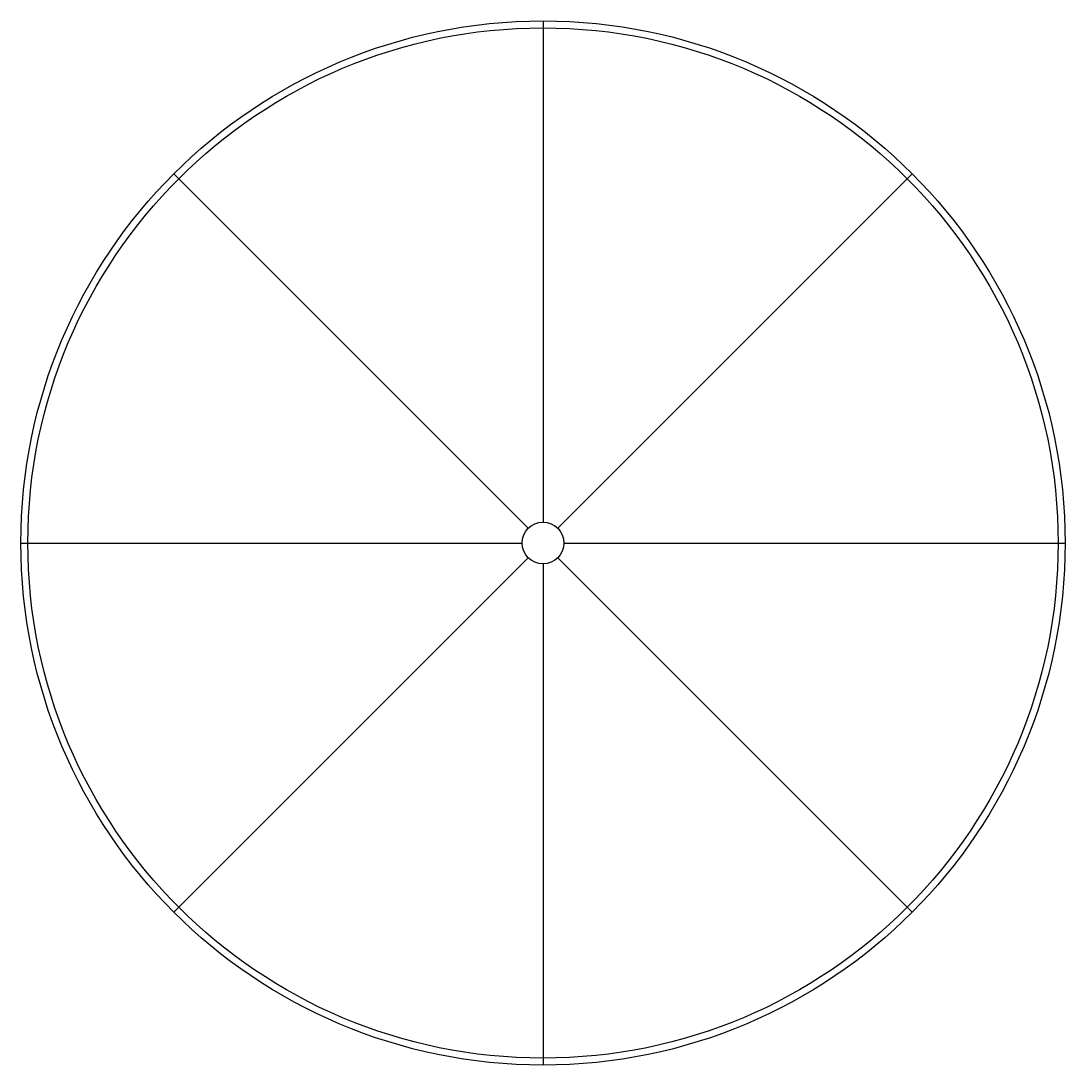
# Model space of a CAD drawing. Extents: x -75 to 75, y -75 to 75.
import ezdxf

# ---------------------------------------------------------------- set-up
doc = ezdxf.new("R2010")
doc.units = 0
doc.header["$MEASUREMENT"] = 0
doc.layers.get('0').update_dxf_attribs({"linetype": 'CONTINUOUS'})

msp = doc.modelspace()

# ---------------------------------------------------------------- linework, layer by layer
at = {"color": 0, "linetype": 'ByBlock'}
for p, q in [((0, 75), (0, 3)), ((-53.03, 53.03), (-2.12, 2.12)), ((53.03, 53.03), (2.12, 2.12)), ((-75, 0), (-3, 0)), ((3, 0), (75, 0)), ((-2.12, -2.12), (-53.03, -53.03)), ((0, -3), (0, -75)), ((2.12, -2.12), (53.03, -53.03))]:
    msp.add_line(p, q, dxfattribs=at)
for radius in [75, 74, 3]:
    msp.add_circle((0, 0), radius, dxfattribs=at)

doc.saveas('drawing.dxf')
